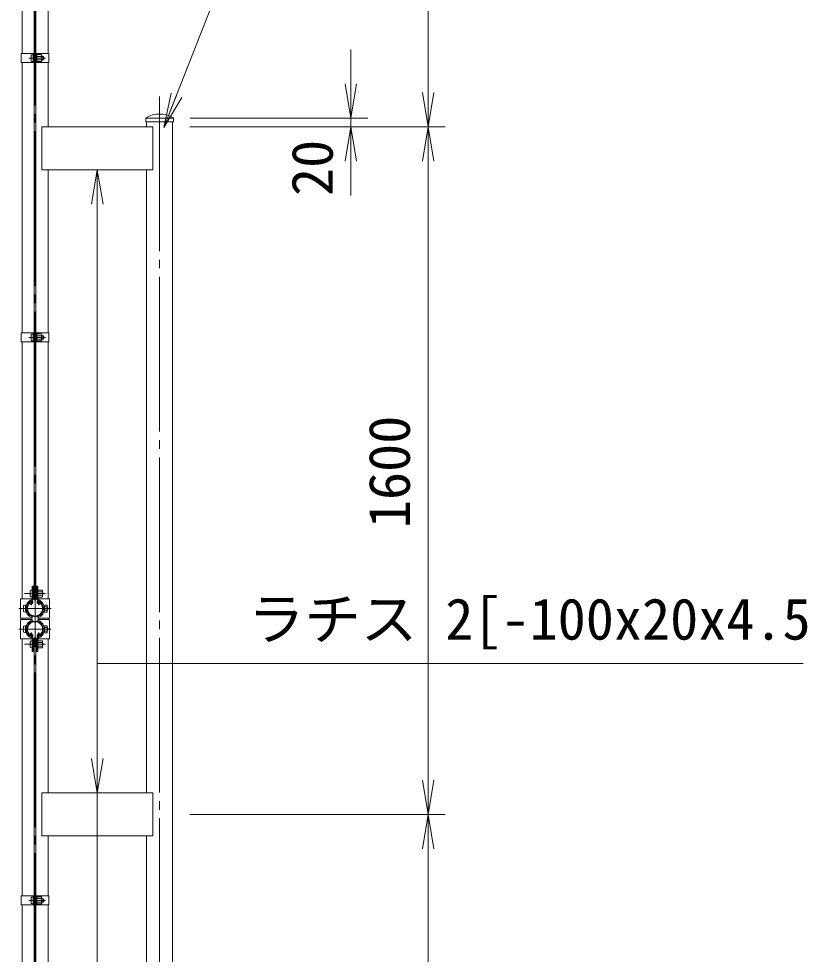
# Model space of a CAD drawing. Units: millimetres, scale not verified. Extents: x -8400 to 8400, y -5940 to 5940.
# Drawn here: x -1628 to 208, y -1216 to 961 of the extents above; entities that cross this region are included whole.
import ezdxf
from ezdxf.enums import TextEntityAlignment as Align

# ---------------------------------------------------------------- set-up
doc = ezdxf.new("R2010")
doc.units = ezdxf.units.MM
doc.header["$LTSCALE"] = 20
doc.linetypes.add('LONG_CHAIN', pattern=[21, 18, -1, 1, -1])
for name, color, linetype, lineweight in [('0-3_D-STR1', 1, 'Continuous', 9), ('0-6_D-BMK', 2, 'LONG_CHAIN', 9), ('0-8_D-STR-DIM', 7, 'Continuous', 9), ('0-9_0', 7, 'Continuous', 9), ('0-A_D-STR3', 3, 'Continuous', 9), ('0-D_D-STR-TXT', 7, 'Continuous', 9)]:
    doc.layers.add(name, color=color, linetype=linetype, lineweight=lineweight)
doc.styles.add('ＭＳ ゴシック', font='')
doc.styles.get('ＭＳ ゴシック').set_extended_font_data('MS Gothic')

# ---------------------------------------------------------------- blocks, each defined once
blk = doc.blocks.new('_Open')
at = {"layer": '0-9_0'}
blk.add_line((-20, 3.333), (0, 0), dxfattribs=at)
blk.add_lwpolyline([(-20, -3.333), (0, 0), (-20, 0)], dxfattribs=at)

msp = doc.modelspace()

# ---------------------------------------------------------------- linework, layer by layer
at = {"layer": '0-3_D-STR1'}
for p, q in [((-1619.85, 880.21), (-1619.85, 1475.66)), ((-1559.35, 1475.66), (-1559.35, 880.21)), ((-1619.85, 230.21), (-1619.85, 859.21)), ((-1559.35, 859.21), (-1559.35, 709.71)), ((-1331.7, 729.76), (-1331.7, 721.71)), ((-1331.7, 729.71), (-1267.5, 729.71)), ((-1331.7, 721.71), (-1267.5, 721.71)), ((-1329.85, 709.71), (-1329.85, 721.71)), ((-1267.5, 729.76), (-1267.5, 721.71)), ((-1315.6, 709.71), (-1573.6, 709.71)), ((-1573.6, 709.71), (-1573.6, 609.71)), ((-1315.6, 709.71), (-1315.6, 609.71)), ((-1315.6, 609.71), (-1573.6, 609.71)), ((-1559.35, 609.71), (-1559.35, 230.21)), ((-1329.85, -840.29), (-1329.85, 609.71)), ((-1619.85, -388.74), (-1619.85, 209.21)), ((-1559.35, 209.21), (-1559.35, -388.74)), ((-1596.28, -395.91), (-1599.79, -401.99)), ((-1599.79, -401.99), (-1598.4, -402.79)), ((-1594.89, -396.71), (-1598.4, -402.79)), ((-1584.32, -396.71), (-1580.81, -402.79)), ((-1582.93, -395.91), (-1579.42, -401.99)), ((-1579.42, -401.99), (-1580.81, -402.79)), ((-1619.85, -436.84), (-1619.85, -433.74)), ((-1619.85, -436.84), (-1619.85, -433.74)), ((-1559.35, -433.74), (-1559.35, -436.84)), ((-1559.35, -436.84), (-1559.35, -433.74)), ((-1599.79, -468.6), (-1598.4, -467.79)), ((-1596.28, -474.67), (-1599.79, -468.6)), ((-1594.89, -473.87), (-1598.4, -467.79)), ((-1584.32, -473.87), (-1580.81, -467.79)), ((-1582.93, -474.67), (-1579.42, -468.6)), ((-1579.42, -468.6), (-1580.81, -467.79)), ((-1619.85, -1079.79), (-1619.85, -481.84)), ((-1559.35, -481.84), (-1559.35, -840.29)), ((-1315.6, -840.29), (-1573.6, -840.29)), ((-1573.6, -840.29), (-1573.6, -940.29)), ((-1315.6, -840.29), (-1315.6, -940.29)), ((-1315.6, -940.29), (-1573.6, -940.29)), ((-1559.35, -940.29), (-1559.35, -1079.79)), ((-1329.85, -2190.29), (-1329.85, -940.29)), ((-1619.85, -1729.79), (-1619.85, -1100.79)), ((-1559.35, -1100.79), (-1559.35, -1729.79))]:
    msp.add_line(p, q, dxfattribs=at)
msp.add_lwpolyline([(-1269.35, 721.71), (-1269.35, -3120.29), (-1329.85, -3120.29), (-1329.85, -2290.29)], dxfattribs=at)
for centre, radius, start, end in [((-1330.2, 729.76), 1.5, 120.85073, 180), ((-1299.6, 678.54), 61.17, 59.14927, 120.85073), ((-1269, 729.76), 1.5, 0, 59.14927), ((-1589.6, -411.24), 19.05, 114.32478, 65.67522), ((-1589.6, -411.24), 17.45, 114.32478, 65.67522), ((-1596.63, -395.71), 2, 330, 114.32478), ((-1596.63, -395.71), 0.401, 330, 114.32478), ((-1582.58, -395.71), 2, 65.67522, 210), ((-1582.58, -395.71), 0.401, 65.67522, 210), ((-1589.6, -459.34), 19.05, 294.32478, 245.67522), ((-1589.6, -459.34), 17.45, 294.32478, 245.67522), ((-1596.63, -474.87), 2, 245.67522, 30), ((-1596.63, -474.87), 0.401, 245.67522, 30), ((-1582.58, -474.87), 2, 150, 294.32478), ((-1582.58, -474.87), 0.401, 150, 294.32478)]:
    msp.add_arc(centre, radius, start, end, dxfattribs=at)
at = {"layer": '0-6_D-BMK'}
for p, q in [((-1589.6, 1539.71), (-1589.6, -3171.29)), ((-1604.15, 869.71), (-1565.55, 869.71)), ((-1299.6, 780.71), (-1299.6, -3171.29)), ((-1604.15, 219.71), (-1565.55, 219.71)), ((-1614.04, -376.24), (-1565.17, -376.24)), ((-1627.57, -411.24), (-1551.64, -411.24)), ((-1627.57, -459.34), (-1551.64, -459.34)), ((-1614.04, -494.34), (-1565.17, -494.34)), ((-1604.15, -1090.29), (-1565.55, -1090.29))]:
    msp.add_line(p, q, dxfattribs=at)
at = {"layer": '0-8_D-STR-DIM'}
for p, q in [((-674.6, 789.71), (-674.6, 1459.71)), ((-854.6, 809.71), (-854.6, 889.71)), ((-1228.15, 729.71), (-814.6, 729.71)), ((-854.6, 709.71), (-854.6, 729.71)), ((-1229.35, 709.71), (-634.6, 709.71)), ((-1229.35, 709.71), (-634.6, 709.71)), ((-1229.35, 709.71), (-814.6, 709.71)), ((-854.6, 629.71), (-854.6, 549.71)), ((-674.6, -810.29), (-674.6, 629.71)), ((-1229.35, -890.29), (-634.6, -890.29)), ((-1229.35, -890.29), (-634.6, -890.29)), ((-674.6, -2160.29), (-674.6, -970.29))]:
    msp.add_line(p, q, dxfattribs=at)
at = {"layer": '0-A_D-STR3'}
for p, q in [((-1591.85, 1480.66), (-1591.85, -391.24)), ((-1587.35, 1480.66), (-1587.35, -391.24)), ((-1622.15, 880.21), (-1622.15, 859.21)), ((-1591.85, 880.21), (-1622.15, 880.21)), ((-1598.95, 876.21), (-1598.95, 863.21)), ((-1594.15, 880.21), (-1594.15, 859.21)), ((-1594.15, 877.71), (-1594.15, 861.71)), ((-1587.35, 880.21), (-1557.05, 880.21)), ((-1585.05, 880.21), (-1585.05, 859.21)), ((-1575.05, 877.81), (-1585.05, 877.81)), ((-1585.05, 877.81), (-1585.05, 861.61)), ((-1575.05, 873.76), (-1585.05, 873.76)), ((-1574.05, 875.94), (-1574.05, 863.6)), ((-1574.05, 873.71), (-1570.15, 873.71)), ((-1574.05, 873.03), (-1569.83, 873.03)), ((-1570.15, 873.71), (-1570.15, 865.71)), ((-1557.05, 880.21), (-1557.05, 859.21)), ((-1591.85, 859.21), (-1622.15, 859.21)), ((-1587.35, 859.21), (-1557.05, 859.21)), ((-1575.05, 865.66), (-1585.05, 865.66)), ((-1575.05, 861.61), (-1585.05, 861.61)), ((-1574.05, 866.38), (-1569.83, 866.38)), ((-1574.05, 865.71), (-1570.15, 865.71)), ((-1622.15, 230.21), (-1622.15, 209.21)), ((-1591.85, 230.21), (-1622.15, 230.21)), ((-1598.95, 226.21), (-1598.95, 213.21)), ((-1594.15, 230.21), (-1594.15, 209.21)), ((-1594.15, 227.71), (-1594.15, 211.71)), ((-1587.35, 230.21), (-1557.05, 230.21)), ((-1585.05, 230.21), (-1585.05, 209.21)), ((-1575.05, 227.81), (-1585.05, 227.81)), ((-1585.05, 227.81), (-1585.05, 211.61)), ((-1575.05, 223.76), (-1585.05, 223.76)), ((-1574.05, 225.94), (-1574.05, 213.6)), ((-1574.05, 223.71), (-1570.15, 223.71)), ((-1574.05, 223.03), (-1569.83, 223.03)), ((-1570.15, 223.71), (-1570.15, 215.71)), ((-1557.05, 230.21), (-1557.05, 209.21)), ((-1591.85, 209.21), (-1622.15, 209.21)), ((-1587.35, 209.21), (-1557.05, 209.21)), ((-1575.05, 215.66), (-1585.05, 215.66)), ((-1575.05, 211.61), (-1585.05, 211.61)), ((-1574.05, 216.38), (-1569.83, 216.38)), ((-1574.05, 215.71), (-1570.15, 215.71)), ((-1600.9, -369.74), (-1600.9, -382.74)), ((-1596.1, -359.24), (-1596.1, -388.81)), ((-1596.1, -359.24), (-1593.8, -359.24)), ((-1593.8, -359.24), (-1593.8, -388.81)), ((-1585.4, -359.24), (-1585.4, -388.81)), ((-1585.4, -359.24), (-1583.1, -359.24)), ((-1583.1, -359.24), (-1583.1, -388.81)), ((-1573.1, -368.14), (-1583.1, -368.14)), ((-1572.1, -370.01), (-1572.1, -382.35)), ((-1623.25, -388.74), (-1596.1, -388.74)), ((-1623.25, -388.74), (-1623.25, -433.74)), ((-1592.1, -370.92), (-1593.8, -370.92)), ((-1592.1, -381.56), (-1593.8, -381.56)), ((-1592.1, -370.92), (-1592.1, -381.56)), ((-1592.1, -372.24), (-1591.85, -372.24)), ((-1592.1, -380.24), (-1591.85, -380.24)), ((-1591.85, -391.24), (-1587.35, -391.24)), ((-1587.35, -372.24), (-1585.4, -372.24)), ((-1587.35, -380.24), (-1585.4, -380.24)), ((-1573.1, -372.19), (-1583.1, -372.19)), ((-1583.1, -372.24), (-1582.9, -372.24)), ((-1583.1, -380.24), (-1582.9, -380.24)), ((-1573.1, -380.29), (-1583.1, -380.29)), ((-1573.1, -384.34), (-1583.1, -384.34)), ((-1583.1, -388.74), (-1555.95, -388.74)), ((-1572.1, -372.24), (-1572.1, -380.24)), ((-1572.1, -372.92), (-1571.78, -372.92)), ((-1572.1, -379.57), (-1571.78, -379.57)), ((-1555.95, -388.74), (-1555.95, -433.74)), ((-1616.4, -404.74), (-1616.4, -417.74)), ((-1611.6, -403.24), (-1611.6, -419.24)), ((-1611.24, -407.24), (-1611.6, -407.24)), ((-1567.6, -407.24), (-1567.97, -407.24)), ((-1562.1, -403.14), (-1567.6, -403.14)), ((-1567.6, -403.14), (-1567.6, -419.34)), ((-1562.1, -407.19), (-1567.6, -407.19)), ((-1561.1, -405.01), (-1561.1, -417.35)), ((-1561.1, -407.24), (-1560.6, -407.24)), ((-1561.1, -407.24), (-1560.6, -407.24)), ((-1561.1, -407.92), (-1560.28, -407.92)), ((-1560.6, -407.24), (-1560.6, -415.24)), ((-1623.25, -433.74), (-1596.3, -433.74)), ((-1611.24, -415.24), (-1611.6, -415.24)), ((-1596.3, -429.77), (-1597.09, -431.93)), ((-1596.3, -429.77), (-1596.3, -433.74)), ((-1582.9, -429.77), (-1582.9, -433.74)), ((-1582.9, -429.77), (-1582.12, -431.93)), ((-1582.9, -433.74), (-1555.95, -433.74)), ((-1567.6, -415.24), (-1567.97, -415.24)), ((-1562.1, -415.29), (-1567.6, -415.29)), ((-1562.1, -419.34), (-1567.6, -419.34)), ((-1561.1, -414.57), (-1560.28, -414.57)), ((-1561.1, -415.24), (-1560.6, -415.24)), ((-1561.1, -415.24), (-1560.6, -415.24)), ((-1623.25, -436.84), (-1596.3, -436.84)), ((-1623.25, -481.84), (-1623.25, -436.84)), ((-1616.4, -465.84), (-1616.4, -452.84)), ((-1611.6, -467.34), (-1611.6, -451.34)), ((-1611.24, -455.34), (-1611.6, -455.34)), ((-1596.3, -440.82), (-1597.09, -438.65)), ((-1596.3, -440.82), (-1596.3, -436.84)), ((-1582.9, -440.82), (-1582.9, -436.84)), ((-1582.9, -436.84), (-1555.95, -436.84)), ((-1582.9, -440.82), (-1582.12, -438.65)), ((-1567.6, -455.34), (-1567.97, -455.34)), ((-1562.1, -451.24), (-1567.6, -451.24)), ((-1567.6, -467.44), (-1567.6, -451.24)), ((-1562.1, -455.29), (-1567.6, -455.29)), ((-1561.1, -465.58), (-1561.1, -453.23)), ((-1561.1, -455.34), (-1560.6, -455.34)), ((-1561.1, -455.34), (-1560.6, -455.34)), ((-1561.1, -456.02), (-1560.28, -456.02)), ((-1560.6, -463.34), (-1560.6, -455.34)), ((-1555.95, -481.84), (-1555.95, -436.84)), ((-1611.24, -463.34), (-1611.6, -463.34)), ((-1567.6, -463.34), (-1567.97, -463.34)), ((-1562.1, -463.39), (-1567.6, -463.39)), ((-1562.1, -467.44), (-1567.6, -467.44)), ((-1561.1, -462.67), (-1560.28, -462.67)), ((-1561.1, -463.34), (-1560.6, -463.34)), ((-1561.1, -463.34), (-1560.6, -463.34)), ((-1623.25, -481.84), (-1596.1, -481.84)), ((-1600.9, -500.84), (-1600.9, -487.84)), ((-1596.1, -511.34), (-1596.1, -481.77)), ((-1593.8, -511.34), (-1593.8, -481.77)), ((-1592.1, -489.02), (-1593.8, -489.02)), ((-1592.1, -499.66), (-1593.8, -499.66)), ((-1592.1, -499.66), (-1592.1, -489.02)), ((-1592.1, -490.34), (-1591.85, -490.34)), ((-1592.1, -498.34), (-1591.85, -498.34)), ((-1591.85, -479.34), (-1587.35, -479.34)), ((-1591.85, -479.34), (-1591.85, -2351.24)), ((-1587.35, -479.34), (-1587.35, -2351.24)), ((-1587.35, -490.34), (-1585.4, -490.34)), ((-1587.35, -498.34), (-1585.4, -498.34)), ((-1585.4, -511.34), (-1585.4, -481.77)), ((-1583.1, -511.34), (-1583.1, -481.77)), ((-1583.1, -481.84), (-1555.95, -481.84)), ((-1573.1, -486.24), (-1583.1, -486.24)), ((-1573.1, -490.29), (-1583.1, -490.29)), ((-1583.1, -490.34), (-1582.9, -490.34)), ((-1583.1, -498.34), (-1582.9, -498.34)), ((-1573.1, -498.39), (-1583.1, -498.39)), ((-1572.1, -500.58), (-1572.1, -488.23)), ((-1572.1, -498.34), (-1572.1, -490.34)), ((-1572.1, -491.02), (-1571.78, -491.02)), ((-1572.1, -497.67), (-1571.78, -497.67)), ((-1596.1, -511.34), (-1593.8, -511.34)), ((-1585.4, -511.34), (-1583.1, -511.34)), ((-1573.1, -502.44), (-1583.1, -502.44)), ((-1622.15, -1079.79), (-1622.15, -1100.79)), ((-1591.85, -1079.79), (-1622.15, -1079.79)), ((-1598.95, -1083.79), (-1598.95, -1096.79)), ((-1594.15, -1079.79), (-1594.15, -1100.79)), ((-1594.15, -1082.29), (-1594.15, -1098.29)), ((-1587.35, -1079.79), (-1557.05, -1079.79)), ((-1585.05, -1079.79), (-1585.05, -1100.79)), ((-1575.05, -1082.19), (-1585.05, -1082.19)), ((-1585.05, -1082.19), (-1585.05, -1098.39)), ((-1575.05, -1086.24), (-1585.05, -1086.24)), ((-1574.05, -1084.06), (-1574.05, -1096.4)), ((-1574.05, -1086.29), (-1570.15, -1086.29)), ((-1574.05, -1086.97), (-1569.83, -1086.97)), ((-1570.15, -1086.29), (-1570.15, -1094.29)), ((-1557.05, -1079.79), (-1557.05, -1100.79)), ((-1591.85, -1100.79), (-1622.15, -1100.79)), ((-1587.35, -1100.79), (-1557.05, -1100.79)), ((-1575.05, -1094.34), (-1585.05, -1094.34)), ((-1575.05, -1098.39), (-1585.05, -1098.39)), ((-1574.05, -1093.62), (-1569.83, -1093.62)), ((-1574.05, -1094.29), (-1570.15, -1094.29))]:
    msp.add_line(p, q, dxfattribs=at)
for centre, radius, start, end in [((-1582.76, 869.71), 8.7, 332.26063, 27.73937), ((-1576.59, 875.78), 2.54, 307.21089, 52.78911), ((-1577.65, 869.71), 8.5, 331.92751, 28.07249), ((-1576.6, 863.63), 2.55, 307.42505, 52.57495), ((-1582.76, 219.71), 8.7, 332.26063, 27.73937), ((-1576.59, 225.78), 2.54, 307.21089, 52.78911), ((-1577.65, 219.71), 8.5, 331.92751, 28.07249), ((-1576.6, 213.63), 2.55, 307.42505, 52.57495), ((-1574.64, -370.17), 2.54, 307.21089, 52.78911), ((-1589.6, -411.24), 22, 110.1633, 250.11694), ((-1598.1, -388.81), 2, 297.27961, 0), ((-1598.1, -388.81), 4.3, 294.96438, 0), ((-1581.1, -388.81), 4.3, 180, 245.03562), ((-1581.1, -388.81), 2, 180, 242.72039), ((-1589.6, -411.24), 22, 289.88306, 69.8367), ((-1580.81, -376.24), 8.7, 332.26063, 27.73937), ((-1574.65, -382.32), 2.55, 307.42505, 52.57495), ((-1579.6, -376.24), 8.5, 331.92751, 28.07249), ((-1589.6, -411.24), 19.7, 109.83718, 250.11694), ((-1589.6, -411.24), 19.7, 289.88306, 70.16282), ((-1569.81, -411.24), 8.7, 332.26063, 27.73937), ((-1563.64, -405.17), 2.54, 307.21089, 52.78911), ((-1568.1, -411.24), 8.5, 331.92751, 28.07249), ((-1563.65, -417.32), 2.55, 307.42505, 52.57495), ((-1589.6, -459.34), 22, 109.88306, 249.8367), ((-1589.6, -459.34), 19.7, 109.88306, 250.16282), ((-1589.6, -459.34), 19.7, 289.83718, 70.11694), ((-1589.6, -459.34), 22, 290.1633, 70.11694), ((-1569.81, -459.34), 8.7, 332.26063, 27.73937), ((-1563.65, -453.27), 2.55, 307.42505, 52.57495), ((-1568.1, -459.34), 8.5, 331.92751, 28.07249), ((-1598.1, -481.77), 4.3, 0, 65.03562), ((-1581.1, -481.77), 4.3, 114.96438, 180), ((-1563.64, -465.42), 2.54, 307.21089, 52.78911), ((-1598.1, -481.77), 2, 0, 62.72039), ((-1581.1, -481.77), 2, 117.27961, 180), ((-1580.81, -494.34), 8.7, 332.26063, 27.73937), ((-1574.65, -488.27), 2.55, 307.42505, 52.57495), ((-1574.64, -500.42), 2.54, 307.21089, 52.78911), ((-1579.6, -494.34), 8.5, 331.92751, 28.07249), ((-1582.76, -1090.29), 8.7, 332.26063, 27.73937), ((-1576.59, -1084.22), 2.54, 307.21089, 52.78911), ((-1577.65, -1090.29), 8.5, 331.92751, 28.07249), ((-1576.6, -1096.37), 2.55, 307.42505, 52.57495)]:
    msp.add_arc(centre, radius, start, end, dxfattribs=at)
for centre, start_param, end_param in [((-1594.15, 876.21), 1.5707963, 3.1415927), ((-1594.15, 863.21), 3.1415927, 4.712389), ((-1594.15, 226.21), 1.5707963, 3.1415927), ((-1594.15, 213.21), 3.1415927, 4.712389), ((-1596.1, -369.74), 1.5707963, 3.1415927), ((-1596.1, -382.74), 3.1415927, 4.712389), ((-1611.6, -404.74), 1.5707963, 3.1415927), ((-1611.6, -417.74), 3.1415927, 4.712389), ((-1611.6, -452.84), 1.5707963, 3.1415927), ((-1611.6, -465.84), 3.1415927, 4.712389), ((-1596.1, -487.84), 1.5707963, 3.1415927), ((-1596.1, -500.84), 3.1415927, 4.712389), ((-1594.15, -1083.79), 1.5707963, 3.1415927), ((-1594.15, -1096.79), 3.1415927, 4.712389)]:
    msp.add_ellipse(centre, major_axis=(4.8, 0), ratio=0.3125, start_param=start_param, end_param=end_param, dxfattribs=at)
at = {"layer": '0-D_D-STR-TXT'}
for q in [(-1444.6, -2188.29), (-1444.6, -838.29)]:
    msp.add_line((-1444.6, -539.08), q, dxfattribs=at)
for points in [[(-4.9, 1257.23), (-1074.26, 1257.23), (-1288.71, 710.35)], [(198.15, -539.08), (-1444.6, -539.08), (-1444.6, 607.71)]]:
    msp.add_lwpolyline(points, dxfattribs=at)

# ---------------------------------------------------------------- block references
at = {"layer": '0-8_D-STR-DIM', "xscale": 4, "yscale": 4}
for p, rotation in [((-854.6, 729.71), 270), ((-674.6, 709.71), 270), ((-854.6, 709.71), 90), ((-674.6, 709.71), 90), ((-674.6, -890.29), 270), ((-674.6, -890.29), 90)]:
    msp.add_blockref('_Open', p, dxfattribs=dict(at, rotation=rotation))
at = {"layer": '0-D_D-STR-TXT', "xscale": 4, "yscale": 4}
for p, rotation in [((-1289.44, 708.49), 248.58768), ((-1444.6, 609.71), 90), ((-1444.6, -840.29), 270)]:
    msp.add_blockref('_Open', p, dxfattribs=dict(at, rotation=rotation))

# ---------------------------------------------------------------- texts
at = {"layer": '0-8_D-STR-DIM', "style": 'ＭＳ ゴシック'}
for s, p in [('20', (-867.57, 548.84)), ('1600', (-688.1, -224.09))]:
    msp.add_text(s, height=96.19, rotation=90, dxfattribs=at).set_placement(p, align=Align.BOTTOM_LEFT)
at = {"layer": '0-D_D-STR-TXT', "style": 'ＭＳ ゴシック'}
msp.add_text('ラチス 2[-100x20x4.5', height=96.19, dxfattribs=at).set_placement((-1093.72, -512.38), align=Align.BOTTOM_LEFT)

doc.saveas('drawing.dxf')
